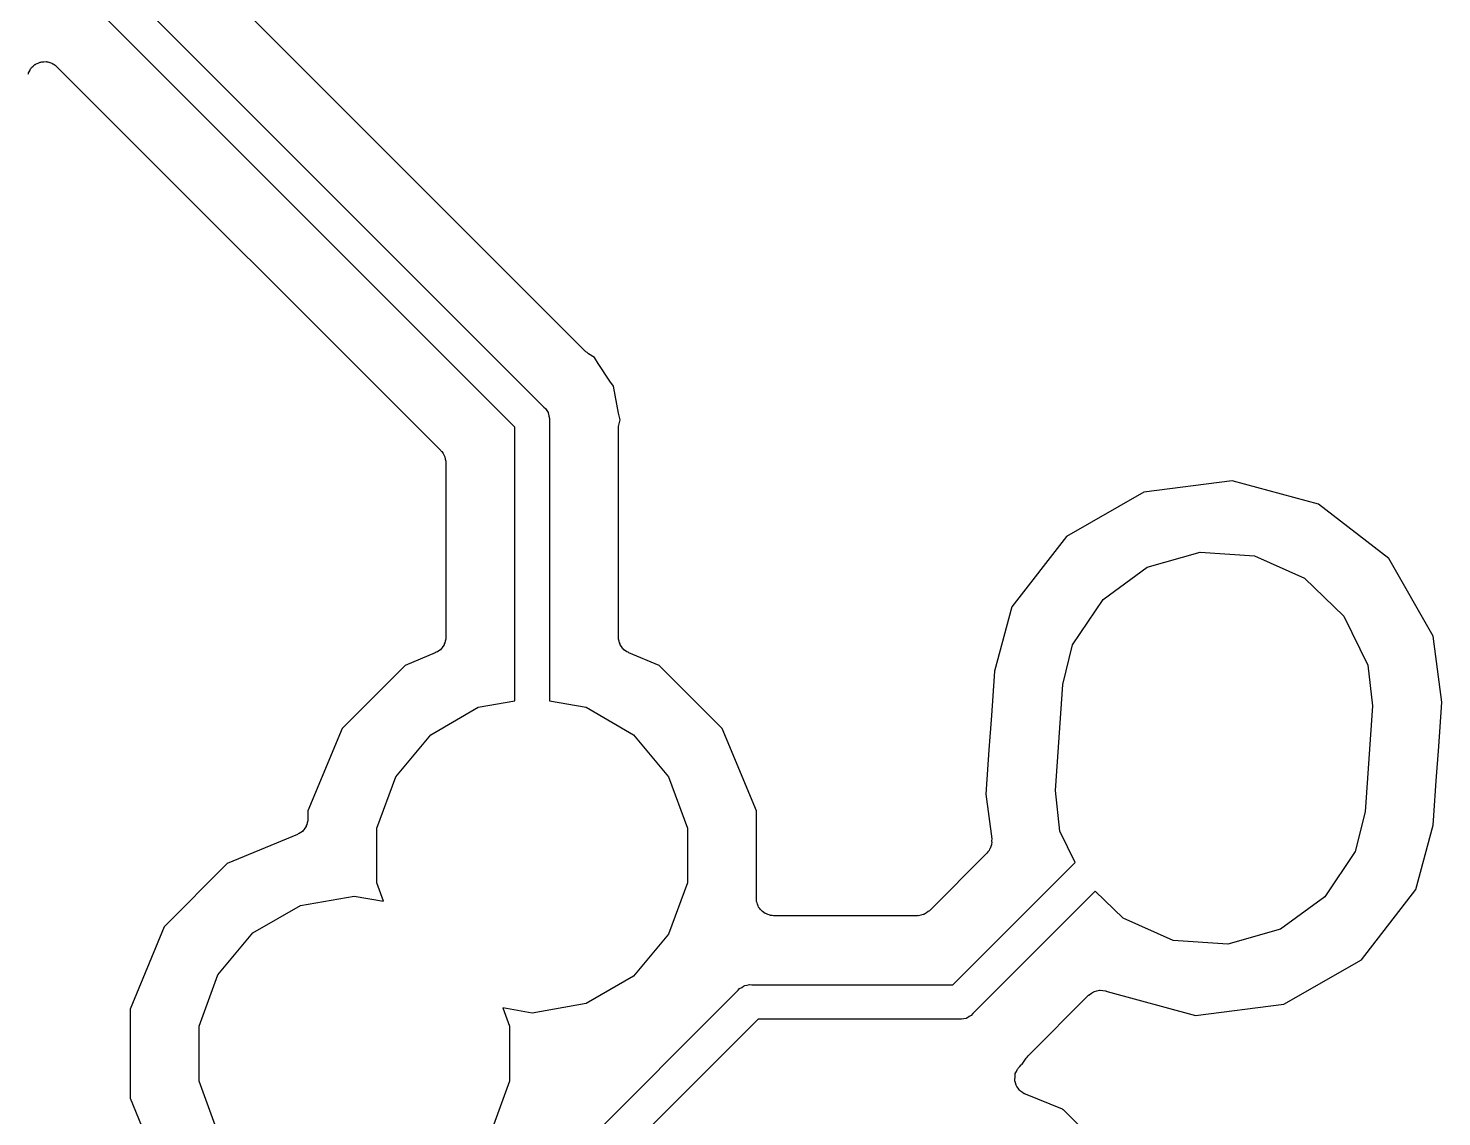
# Model space of a CAD drawing. Extents: x 240.1 to 314.9, y -176.2 to -102.8.
# Drawn here: x 261.76 to 272.17, y -165.56 to -157.55 of the extents above; entities that cross this region are included whole.
import ezdxf

# ---------------------------------------------------------------- set-up
doc = ezdxf.new("R2010")
doc.units = 0
doc.header["$MEASUREMENT"] = 0
doc.layers.add('BLACK', color=7, linetype='CONTINUOUS')

msp = doc.modelspace()

# ---------------------------------------------------------------- linework, layer by layer
at = {"layer": 'BLACK', "linetype": 'CONTINUOUS'}
for p, q in [((257.442, -152.224), (265.556, -160.338)), ((265.343, -160.485), (257.295, -152.437)), ((265.866, -159.93), (262.858, -156.922)), ((261.758, -157.887), (261.76, -157.882)), ((261.76, -157.882), (261.761, -157.877)), ((261.761, -157.877), (261.77, -157.862)), ((261.77, -157.862), (261.777, -157.848)), ((261.777, -157.848), (261.781, -157.843)), ((261.781, -157.843), (261.784, -157.838)), ((261.784, -157.838), (261.796, -157.828)), ((261.796, -157.828), (261.808, -157.816)), ((261.808, -157.816), (261.813, -157.814)), ((261.813, -157.814), (261.817, -157.81)), ((261.817, -157.81), (261.833, -157.805)), ((261.833, -157.805), (261.848, -157.798)), ((261.848, -157.798), (261.853, -157.797)), ((261.853, -157.797), (261.859, -157.795)), ((261.859, -157.795), (261.875, -157.795)), ((261.875, -157.795), (261.892, -157.794)), ((261.892, -157.794), (261.897, -157.795)), ((261.897, -157.795), (261.903, -157.795)), ((261.903, -157.795), (261.918, -157.801)), ((261.918, -157.801), (261.934, -157.805)), ((261.934, -157.805), (261.939, -157.809)), ((261.939, -157.809), (261.944, -157.811)), ((261.944, -157.811), (261.957, -157.821)), ((261.957, -157.821), (261.97, -157.831)), ((261.97, -157.831), (264.798, -160.658)), ((265.876, -159.937), (265.866, -159.93)), ((265.885, -159.946), (265.876, -159.937)), ((265.928, -159.974), (265.885, -159.946)), ((265.956, -160.017), (265.928, -159.974)), ((266.043, -160.146), (265.956, -160.017)), ((266.068, -160.184), (266.043, -160.146)), ((266.107, -160.382), (266.068, -160.184)), ((265.556, -160.338), (265.569, -160.349)), ((265.569, -160.349), (265.577, -160.364)), ((265.577, -160.364), (265.587, -160.378)), ((265.587, -160.378), (265.588, -160.383)), ((265.588, -160.383), (265.591, -160.388)), ((265.591, -160.388), (265.594, -160.405)), ((266.117, -160.432), (266.107, -160.382)), ((266.107, -160.382), (266.107, -160.382)), ((265.343, -162.502), (265.343, -160.485)), ((265.594, -160.405), (265.598, -160.421)), ((265.598, -160.421), (265.597, -160.438)), ((265.597, -160.438), (265.597, -162.502)), ((266.105, -160.507), (266.107, -160.495)), ((266.107, -160.482), (266.117, -160.432)), ((266.107, -160.495), (266.107, -160.482)), ((266.105, -162.031), (266.105, -160.507)), ((264.798, -160.658), (264.801, -160.663)), ((264.801, -160.663), (264.805, -160.666)), ((264.805, -160.666), (264.814, -160.68)), ((264.814, -160.68), (264.823, -160.694)), ((264.823, -160.694), (264.825, -160.699)), ((264.825, -160.699), (264.827, -160.704)), ((264.827, -160.704), (264.83, -160.721)), ((264.83, -160.721), (264.835, -160.737)), ((264.835, -160.737), (264.834, -160.742)), ((264.834, -160.742), (264.835, -160.748)), ((264.835, -160.748), (264.835, -162.031)), ((270.626, -160.881), (269.974, -160.964)), ((271.26, -161.053), (270.626, -160.881)), ((269.974, -160.964), (269.404, -161.291)), ((271.779, -161.454), (271.26, -161.053)), ((269.404, -161.291), (269.003, -161.81)), ((270, -161.517), (270.388, -161.406)), ((270.388, -161.406), (270.79, -161.434)), ((270.79, -161.434), (271.158, -161.597)), ((269.674, -161.755), (270, -161.517)), ((272.106, -162.024), (271.779, -161.454)), ((271.158, -161.597), (271.448, -161.877)), ((269.003, -161.81), (268.874, -162.284)), ((269.449, -162.089), (269.674, -161.755)), ((271.448, -161.877), (271.625, -162.239)), ((264.834, -162.048), (264.83, -162.061)), ((264.835, -162.031), (264.834, -162.039)), ((264.834, -162.039), (264.834, -162.048)), ((266.106, -162.039), (266.105, -162.031)), ((266.106, -162.048), (266.106, -162.039)), ((266.11, -162.061), (266.106, -162.048)), ((272.168, -162.511), (272.106, -162.024)), ((264.757, -162.148), (264.535, -162.24)), ((264.764, -162.144), (264.757, -162.148)), ((264.772, -162.141), (264.764, -162.144)), ((264.782, -162.132), (264.772, -162.141)), ((264.794, -162.125), (264.782, -162.132)), ((264.799, -162.118), (264.794, -162.125)), ((264.805, -162.113), (264.799, -162.118)), ((264.812, -162.101), (264.805, -162.113)), ((264.821, -162.09), (264.812, -162.101)), ((264.823, -162.082), (264.821, -162.09)), ((264.827, -162.075), (264.823, -162.082)), ((264.83, -162.061), (264.827, -162.075)), ((266.113, -162.075), (266.11, -162.061)), ((266.117, -162.082), (266.113, -162.075)), ((266.119, -162.09), (266.117, -162.082)), ((266.128, -162.101), (266.119, -162.09)), ((266.135, -162.113), (266.128, -162.101)), ((266.141, -162.118), (266.135, -162.113)), ((266.146, -162.125), (266.141, -162.118)), ((266.158, -162.132), (266.146, -162.125)), ((266.168, -162.141), (266.158, -162.132)), ((266.176, -162.144), (266.168, -162.141)), ((266.183, -162.148), (266.176, -162.144)), ((266.405, -162.24), (266.183, -162.148)), ((269.377, -162.382), (269.449, -162.089)), ((264.535, -162.24), (264.07, -162.705)), ((266.87, -162.705), (266.405, -162.24)), ((271.625, -162.239), (271.657, -162.539)), ((268.872, -162.32), (268.852, -162.61)), ((268.874, -162.284), (268.872, -162.32)), ((268.872, -162.32), (268.872, -162.32)), ((269.323, -163.161), (269.377, -162.382)), ((264.724, -162.751), (265.073, -162.549)), ((265.073, -162.549), (265.343, -162.502)), ((265.597, -162.502), (265.867, -162.549)), ((265.867, -162.549), (266.216, -162.751)), ((271.657, -162.539), (271.603, -163.318)), ((272.146, -162.837), (272.166, -162.547)), ((272.166, -162.547), (272.168, -162.511)), ((272.166, -162.547), (272.166, -162.547)), ((268.852, -162.61), (268.834, -162.863)), ((264.07, -162.705), (263.819, -163.312)), ((264.465, -163.06), (264.724, -162.751)), ((266.216, -162.751), (266.475, -163.06)), ((267.121, -163.312), (266.87, -162.705)), ((268.834, -162.863), (268.814, -163.153)), ((268.834, -162.863), (268.834, -162.863)), ((272.128, -163.09), (272.146, -162.837)), ((272.146, -162.837), (272.146, -162.837)), ((264.327, -163.438), (264.465, -163.06)), ((266.475, -163.06), (266.613, -163.438)), ((272.111, -163.347), (272.128, -163.09)), ((272.128, -163.09), (272.128, -163.09)), ((268.814, -163.153), (268.812, -163.189)), ((268.812, -163.189), (268.854, -163.518)), ((268.814, -163.153), (268.814, -163.153)), ((269.355, -163.461), (269.323, -163.161)), ((263.811, -163.413), (263.807, -163.42)), ((263.814, -163.399), (263.811, -163.413)), ((263.818, -163.386), (263.814, -163.399)), ((263.819, -163.369), (263.818, -163.378)), ((263.818, -163.378), (263.818, -163.386)), ((263.819, -163.312), (263.819, -163.369)), ((267.121, -163.957), (267.121, -163.312)), ((271.603, -163.318), (271.531, -163.611)), ((272.106, -163.416), (272.111, -163.347)), ((263.741, -163.487), (263.225, -163.7)), ((263.748, -163.482), (263.741, -163.487)), ((263.755, -163.479), (263.748, -163.482)), ((263.766, -163.47), (263.755, -163.479)), ((263.778, -163.463), (263.766, -163.47)), ((263.783, -163.456), (263.778, -163.463)), ((263.789, -163.451), (263.783, -163.456)), ((263.796, -163.439), (263.789, -163.451)), ((263.805, -163.428), (263.796, -163.439)), ((263.807, -163.42), (263.805, -163.428)), ((264.327, -163.842), (264.327, -163.438)), ((266.613, -163.438), (266.613, -163.842)), ((269.468, -163.693), (269.355, -163.461)), ((271.977, -163.89), (272.106, -163.416)), ((268.826, -163.613), (268.818, -163.624)), ((268.835, -163.603), (268.826, -163.613)), ((268.838, -163.595), (268.835, -163.603)), ((268.843, -163.588), (268.838, -163.595)), ((268.847, -163.575), (268.843, -163.588)), ((268.852, -163.562), (268.847, -163.575)), ((268.855, -163.545), (268.852, -163.554)), ((268.852, -163.554), (268.852, -163.562)), ((268.854, -163.518), (268.853, -163.532)), ((268.853, -163.532), (268.855, -163.545)), ((271.531, -163.611), (271.306, -163.945)), ((263.225, -163.7), (262.76, -164.165)), ((268.818, -163.624), (268.395, -164.047)), ((268.568, -164.592), (269.468, -163.693)), ((264.376, -163.978), (264.327, -163.842)), ((266.613, -163.842), (266.475, -164.22)), ((269.616, -163.904), (268.715, -164.805)), ((269.822, -164.103), (269.616, -163.904)), ((271.576, -164.409), (271.977, -163.89)), ((263.414, -164.211), (263.763, -164.009)), ((263.763, -164.009), (264.16, -163.939)), ((264.16, -163.939), (264.376, -163.978)), ((267.123, -163.968), (267.121, -163.957)), ((267.123, -163.979), (267.123, -163.968)), ((267.127, -163.989), (267.123, -163.979)), ((267.129, -164), (267.127, -163.989)), ((267.134, -164.01), (267.129, -164)), ((267.138, -164.02), (267.134, -164.01)), ((267.145, -164.029), (267.138, -164.02)), ((267.151, -164.039), (267.145, -164.029)), ((271.306, -163.945), (270.98, -164.183)), ((267.159, -164.046), (267.151, -164.039)), ((267.166, -164.054), (267.159, -164.046)), ((267.176, -164.06), (267.166, -164.054)), ((267.185, -164.067), (267.176, -164.06)), ((267.195, -164.071), (267.185, -164.067)), ((267.205, -164.076), (267.195, -164.071)), ((267.216, -164.078), (267.205, -164.076)), ((267.226, -164.082), (267.216, -164.078)), ((267.237, -164.082), (267.226, -164.082)), ((267.248, -164.084), (267.237, -164.082)), ((268.305, -164.084), (267.248, -164.084)), ((268.311, -164.083), (268.305, -164.084)), ((268.316, -164.084), (268.311, -164.083)), ((268.332, -164.079), (268.316, -164.084)), ((268.349, -164.076), (268.332, -164.079)), ((268.354, -164.074), (268.349, -164.076)), ((268.359, -164.072), (268.354, -164.074)), ((268.373, -164.063), (268.359, -164.072)), ((268.387, -164.054), (268.373, -164.063)), ((268.391, -164.05), (268.387, -164.054)), ((268.395, -164.047), (268.391, -164.05)), ((270.19, -164.266), (269.822, -164.103)), ((262.76, -164.165), (262.509, -164.772)), ((263.155, -164.52), (263.414, -164.211)), ((266.475, -164.22), (266.216, -164.529)), ((270.98, -164.183), (270.592, -164.294)), ((270.592, -164.294), (270.19, -164.266)), ((271.006, -164.736), (271.576, -164.409)), ((263.017, -164.898), (263.155, -164.52)), ((266.216, -164.529), (265.867, -164.731)), ((264.709, -166.911), (266.987, -164.633)), ((266.987, -164.633), (266.998, -164.62)), ((266.998, -164.62), (267.013, -164.612)), ((267.013, -164.612), (267.026, -164.602)), ((267.026, -164.602), (267.032, -164.601)), ((267.032, -164.601), (267.037, -164.598)), ((267.037, -164.598), (267.053, -164.595)), ((267.053, -164.595), (267.07, -164.591)), ((267.07, -164.591), (267.087, -164.592)), ((267.087, -164.592), (268.568, -164.592)), ((269.573, -164.666), (269.589, -164.655)), ((269.589, -164.655), (269.604, -164.644)), ((269.604, -164.644), (269.607, -164.644)), ((269.607, -164.644), (269.61, -164.642)), ((269.61, -164.642), (269.629, -164.638)), ((269.629, -164.638), (269.647, -164.633)), ((269.647, -164.633), (269.65, -164.633)), ((269.65, -164.633), (269.653, -164.633)), ((269.653, -164.633), (269.672, -164.635)), ((269.672, -164.635), (269.691, -164.637)), ((269.691, -164.637), (269.694, -164.638)), ((269.694, -164.638), (269.697, -164.639)), ((269.697, -164.639), (269.705, -164.643)), ((269.705, -164.643), (270.354, -164.819)), ((265.47, -164.801), (265.253, -164.762)), ((265.253, -164.762), (265.303, -164.898)), ((265.867, -164.731), (265.47, -164.801)), ((269.123, -165.115), (269.568, -164.67)), ((269.568, -164.67), (269.571, -164.668)), ((269.571, -164.668), (269.573, -164.666)), ((270.354, -164.819), (271.006, -164.736)), ((262.509, -164.772), (262.509, -165.428)), ((267.134, -164.846), (264.922, -167.058)), ((268.615, -164.846), (267.134, -164.846)), ((268.632, -164.847), (268.615, -164.846)), ((268.649, -164.843), (268.632, -164.847)), ((268.665, -164.84), (268.649, -164.843)), ((268.67, -164.837), (268.665, -164.84)), ((268.675, -164.836), (268.67, -164.837)), ((268.689, -164.826), (268.675, -164.836)), ((268.704, -164.818), (268.689, -164.826)), ((268.715, -164.805), (268.704, -164.818)), ((263.017, -165.302), (263.017, -164.898)), ((265.303, -164.898), (265.303, -165.302)), ((269.061, -165.195), (269.072, -165.182)), ((269.072, -165.182), (269.076, -165.179)), ((269.076, -165.179), (269.078, -165.178)), ((269.078, -165.178), (269.107, -165.134)), ((269.107, -165.134), (269.116, -165.125)), ((269.116, -165.125), (269.123, -165.115)), ((269.024, -165.29), (269.026, -165.273)), ((269.026, -165.255), (269.028, -165.251)), ((269.026, -165.273), (269.026, -165.255)), ((269.028, -165.246), (269.036, -165.231)), ((269.028, -165.251), (269.028, -165.246)), ((269.036, -165.231), (269.043, -165.214)), ((269.043, -165.214), (269.046, -165.211)), ((269.046, -165.211), (269.048, -165.207)), ((269.048, -165.207), (269.061, -165.195)), ((263.155, -165.68), (263.017, -165.302)), ((265.303, -165.302), (265.165, -165.68)), ((269.025, -165.295), (269.024, -165.29)), ((269.025, -165.299), (269.025, -165.295)), ((269.03, -165.316), (269.025, -165.299)), ((269.034, -165.333), (269.03, -165.316)), ((269.037, -165.337), (269.034, -165.333)), ((269.038, -165.341), (269.037, -165.337)), ((269.049, -165.355), (269.038, -165.341)), ((269.059, -165.37), (269.049, -165.355)), ((269.062, -165.372), (269.059, -165.37)), ((269.065, -165.376), (269.062, -165.372)), ((269.08, -165.385), (269.065, -165.376)), ((269.094, -165.396), (269.08, -165.385)), ((262.509, -165.428), (262.769, -166.055)), ((269.099, -165.397), (269.094, -165.396)), ((269.103, -165.399), (269.099, -165.397)), ((269.375, -165.509), (269.103, -165.399)), ((269.38, -165.513), (269.375, -165.509)), ((269.382, -165.514), (269.38, -165.513)), ((270.096, -166.228), (269.382, -165.514))]:
    msp.add_line(p, q, dxfattribs=at)

doc.saveas('drawing.dxf')
